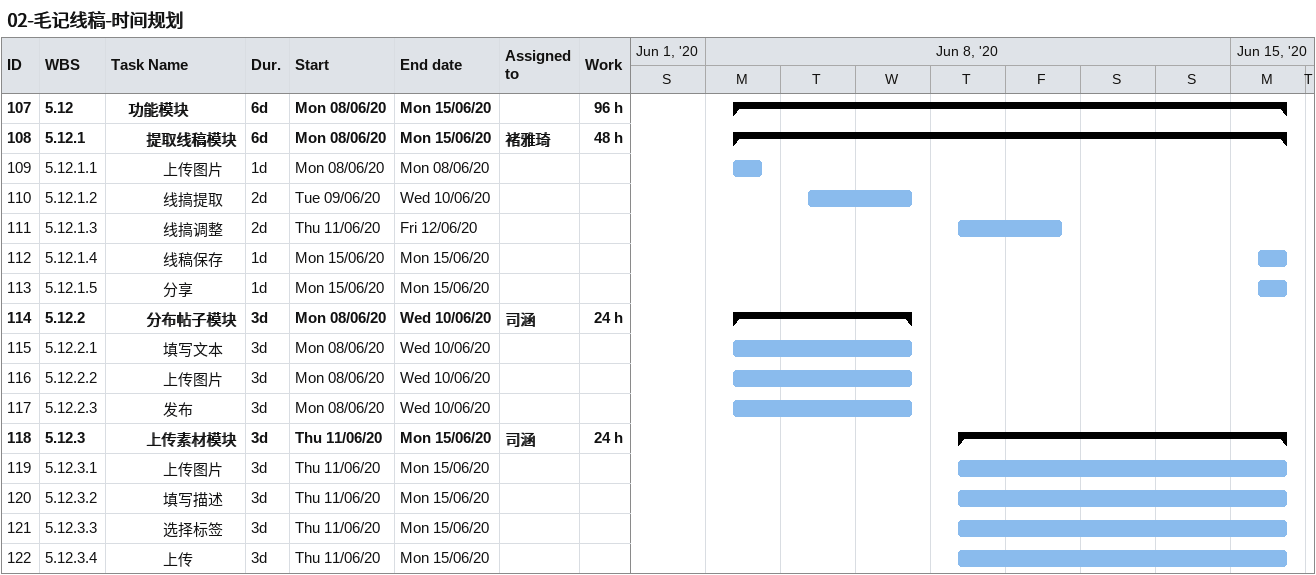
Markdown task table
02-毛记线稿-时间规划

| ID | WBS | Task | Duration | Start | Finish | Resources | Work (h) |
|---|---|---|---|---|---|---|---|
| 107 | 5.12 | **功能模块** | 6d | 2020-06-08 | 2020-06-15 |  | 96 |
| 108 | 5.12.1 | **提取线稿模块** | 6d | 2020-06-08 | 2020-06-15 | 褚雅琦 | 48 |
| 109 | 5.12.1.1 | 上传图片 | 1d | 2020-06-08 | 2020-06-08 |  |  |
| 110 | 5.12.1.2 | 线搞提取 | 2d | 2020-06-09 | 2020-06-10 |  |  |
| 111 | 5.12.1.3 | 线搞调整 | 2d | 2020-06-11 | 2020-06-12 |  |  |
| 112 | 5.12.1.4 | 线稿保存 | 1d | 2020-06-15 | 2020-06-15 |  |  |
| 113 | 5.12.1.5 | 分享 | 1d | 2020-06-15 | 2020-06-15 |  |  |
| 114 | 5.12.2 | **分布帖子模块** | 3d | 2020-06-08 | 2020-06-10 | 司涵 | 24 |
| 115 | 5.12.2.1 | 填写文本 | 3d | 2020-06-08 | 2020-06-10 |  |  |
| 116 | 5.12.2.2 | 上传图片 | 3d | 2020-06-08 | 2020-06-10 |  |  |
| 117 | 5.12.2.3 | 发布 | 3d | 2020-06-08 | 2020-06-10 |  |  |
| 118 | 5.12.3 | **上传素材模块** | 3d | 2020-06-11 | 2020-06-15 | 司涵 | 24 |
| 119 | 5.12.3.1 | 上传图片 | 3d | 2020-06-11 | 2020-06-15 |  |  |
| 120 | 5.12.3.2 | 填写描述 | 3d | 2020-06-11 | 2020-06-15 |  |  |
| 121 | 5.12.3.3 | 选择标签 | 3d | 2020-06-11 | 2020-06-15 |  |  |
| 122 | 5.12.3.4 | 上传 | 3d | 2020-06-11 | 2020-06-15 |  |  |
